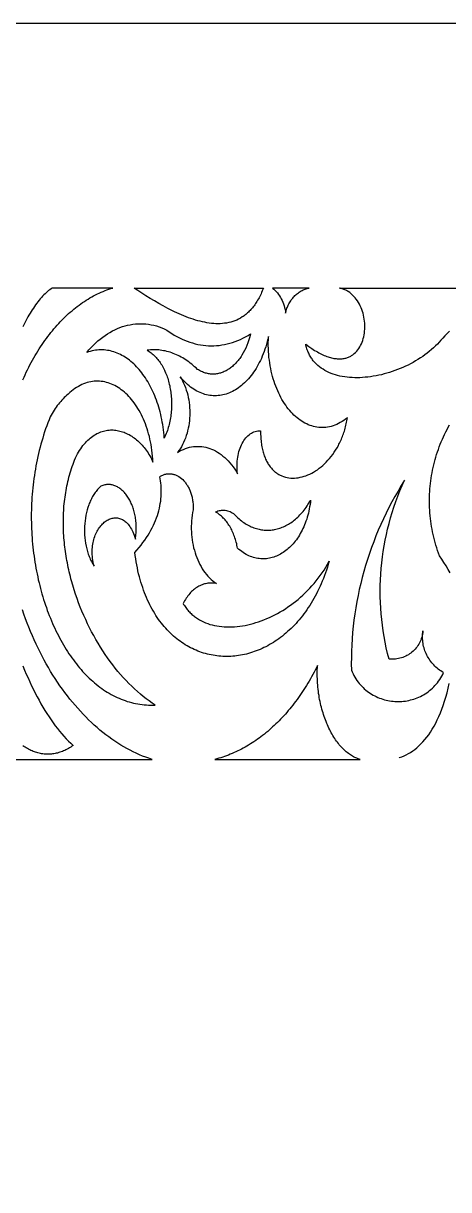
# Model space of a CAD drawing. Extents: x -1145 to -490, y -328 to 327.
# Drawn here: x -688.8 to -616.4, y 128.4 to 326.9 of the extents above; entities that cross this region are included whole.
import ezdxf

# ---------------------------------------------------------------- set-up
doc = ezdxf.new("R2010")
doc.units = 0
doc.layers.add('LAYER_1', color=18, linetype='CONTINUOUS')

msp = doc.modelspace()

# ---------------------------------------------------------------- linework, layer by layer
at = {"layer": 'LAYER_1'}
for points in [[(-1145.26, -328.06), (-490.26, -328.06), (-490.26, 326.94), (-1145.26, 326.94)], [(-647.91, 281.9), (-648.01, 281.64), (-648.11, 281.4), (-648.22, 281.15), (-648.32, 280.92), (-648.43, 280.69), (-648.54, 280.46), (-648.65, 280.24), (-648.77, 280.03), (-648.89, 279.83), (-649.01, 279.63), (-649.13, 279.43), (-649.25, 279.24), (-649.38, 279.06), (-649.51, 278.88), (-649.64, 278.71), (-649.77, 278.55), (-649.9, 278.39), (-650.04, 278.23), (-650.18, 278.08), (-650.32, 277.94), (-650.46, 277.8), (-650.6, 277.66), (-650.75, 277.54), (-650.9, 277.41), (-651.05, 277.29), (-651.2, 277.18), (-651.35, 277.07), (-651.5, 276.97), (-651.82, 276.78), (-652.14, 276.61), (-652.46, 276.45), (-652.8, 276.31), (-653.13, 276.2), (-653.48, 276.09), (-653.82, 276.01), (-654.17, 275.94), (-654.53, 275.89), (-654.89, 275.85), (-655.26, 275.83), (-655.63, 275.82), (-656, 275.83), (-656.37, 275.85), (-656.75, 275.88), (-657.13, 275.93), (-657.52, 275.99), (-657.9, 276.06), (-658.29, 276.14), (-658.68, 276.23), (-659.07, 276.33), (-659.46, 276.45), (-659.86, 276.57), (-660.25, 276.7), (-660.65, 276.84), (-661.04, 276.99), (-661.43, 277.15), (-661.83, 277.31), (-662.22, 277.48), (-662.62, 277.66), (-663.01, 277.85), (-663.4, 278.04), (-664.18, 278.43), (-664.94, 278.84), (-665.7, 279.27), (-666.45, 279.7), (-667.18, 280.14), (-667.9, 280.59), (-668.59, 281.03), (-669.27, 281.47), (-669.92, 281.9)], [(-640.1, 281.9), (-646.37, 281.9), (-646.15, 281.71), (-645.93, 281.5), (-645.73, 281.28), (-645.53, 281.05), (-645.35, 280.81), (-645.18, 280.56), (-645.02, 280.3), (-644.87, 280.03), (-644.73, 279.76), (-644.6, 279.47), (-644.49, 279.18), (-644.39, 278.88), (-644.31, 278.57), (-644.23, 278.26), (-644.18, 277.95), (-644.13, 277.63), (-644.08, 277.83), (-644.03, 278.04), (-643.97, 278.24), (-643.9, 278.44), (-643.83, 278.63), (-643.75, 278.82), (-643.67, 279), (-643.58, 279.18), (-643.48, 279.36), (-643.38, 279.53), (-643.27, 279.7), (-643.16, 279.86), (-643.05, 280.02), (-642.93, 280.17), (-642.8, 280.32), (-642.67, 280.46), (-642.54, 280.6), (-642.4, 280.73), (-642.26, 280.86), (-642.11, 280.98), (-641.96, 281.09), (-641.81, 281.2), (-641.65, 281.3), (-641.49, 281.39), (-641.32, 281.48), (-641.16, 281.56), (-640.99, 281.64), (-640.81, 281.7), (-640.64, 281.76), (-640.46, 281.82), (-640.28, 281.86)], [(-677.95, 270.94), (-677.59, 271.37), (-677.22, 271.78), (-676.84, 272.17), (-676.45, 272.54), (-676.06, 272.89), (-675.66, 273.22), (-675.26, 273.53), (-674.85, 273.83), (-674.44, 274.1), (-674.02, 274.35), (-673.6, 274.59), (-673.18, 274.8), (-672.75, 274.99), (-672.32, 275.17), (-671.89, 275.32), (-671.45, 275.45), (-671.01, 275.56), (-670.57, 275.66), (-670.13, 275.73), (-669.68, 275.78), (-669.24, 275.81), (-668.79, 275.82), (-668.34, 275.81), (-667.9, 275.78), (-667.45, 275.72), (-667, 275.65), (-666.56, 275.55), (-666.11, 275.44), (-665.67, 275.3), (-665.22, 275.14), (-664.78, 274.96), (-664.35, 274.75), (-663.92, 274.45), (-663.5, 274.17), (-663.07, 273.9), (-662.63, 273.65), (-662.2, 273.42), (-661.76, 273.21), (-661.32, 273.01), (-660.87, 272.84), (-660.43, 272.68), (-659.98, 272.54), (-659.53, 272.42), (-659.08, 272.31), (-658.62, 272.23), (-658.17, 272.16), (-657.71, 272.11), (-657.26, 272.08), (-656.8, 272.07), (-656.35, 272.08), (-655.89, 272.1), (-655.44, 272.14), (-654.98, 272.21), (-654.53, 272.28), (-654.07, 272.38), (-653.62, 272.5), (-653.17, 272.63), (-652.72, 272.79), (-652.28, 272.96), (-651.83, 273.15), (-651.39, 273.36), (-650.95, 273.58), (-650.52, 273.83), (-650.08, 274.09), (-650.22, 273.57), (-650.38, 273.07), (-650.54, 272.59), (-650.73, 272.13), (-650.92, 271.68), (-651.13, 271.25), (-651.35, 270.84), (-651.58, 270.46), (-651.7, 270.27), (-651.83, 270.09), (-651.95, 269.91), (-652.08, 269.74), (-652.21, 269.57), (-652.35, 269.41), (-652.48, 269.26), (-652.62, 269.11), (-652.76, 268.96), (-652.9, 268.82), (-653.04, 268.69), (-653.19, 268.56), (-653.34, 268.44), (-653.49, 268.32), (-653.64, 268.21), (-653.79, 268.11), (-653.95, 268.01), (-654.1, 267.91), (-654.26, 267.82), (-654.42, 267.74), (-654.58, 267.67), (-654.74, 267.6), (-654.9, 267.53), (-655.07, 267.47), (-655.23, 267.42), (-655.4, 267.38), (-655.56, 267.34), (-655.73, 267.3), (-655.9, 267.28), (-656.07, 267.26), (-656.24, 267.24), (-656.4, 267.24), (-656.57, 267.24), (-656.75, 267.24), (-656.92, 267.26), (-657.09, 267.28), (-657.26, 267.3), (-657.43, 267.34), (-657.6, 267.38), (-657.77, 267.42), (-657.94, 267.48), (-658.11, 267.54), (-658.28, 267.61), (-658.45, 267.68), (-658.62, 267.76), (-658.79, 267.85), (-658.96, 267.95), (-659.12, 268.05), (-659.37, 268.29), (-659.61, 268.51), (-659.85, 268.72), (-660.1, 268.93), (-660.35, 269.13), (-660.61, 269.32), (-660.86, 269.5), (-661.12, 269.68), (-661.38, 269.84), (-661.64, 270), (-661.9, 270.15), (-662.17, 270.29), (-662.43, 270.42), (-662.7, 270.55), (-662.97, 270.66), (-663.24, 270.77), (-663.51, 270.87), (-663.79, 270.96), (-664.06, 271.04), (-664.34, 271.11), (-664.62, 271.18), (-664.89, 271.23), (-665.17, 271.28), (-665.45, 271.32), (-665.73, 271.35), (-666.01, 271.37), (-666.29, 271.38), (-666.57, 271.38), (-666.85, 271.38), (-667.14, 271.36), (-667.42, 271.34), (-667.7, 271.3), (-667.52, 271.2), (-667.34, 271.09), (-667.16, 270.97), (-666.99, 270.84), (-666.82, 270.7), (-666.65, 270.56), (-666.49, 270.41), (-666.33, 270.26), (-666.18, 270.1), (-666.03, 269.93), (-665.89, 269.76), (-665.75, 269.58), (-665.61, 269.39), (-665.47, 269.2), (-665.34, 269), (-665.22, 268.8), (-665.1, 268.59), (-664.98, 268.38), (-664.87, 268.16), (-664.76, 267.94), (-664.66, 267.72), (-664.56, 267.49), (-664.46, 267.25), (-664.37, 267.01), (-664.29, 266.77), (-664.2, 266.53), (-664.13, 266.28), (-664.05, 266.03), (-663.99, 265.77), (-663.92, 265.52), (-663.86, 265.26), (-663.81, 264.99), (-663.76, 264.73), (-663.72, 264.46), (-663.68, 264.19), (-663.64, 263.92), (-663.61, 263.65), (-663.59, 263.38), (-663.57, 263.1), (-663.55, 262.83), (-663.54, 262.55), (-663.54, 262.27), (-663.54, 262), (-663.54, 261.72), (-663.55, 261.44), (-663.57, 261.16), (-663.59, 260.89), (-663.61, 260.61), (-663.64, 260.33), (-663.68, 260.05), (-663.72, 259.78), (-663.77, 259.5), (-663.82, 259.23), (-663.88, 258.96), (-663.94, 258.69), (-664.01, 258.42), (-664.09, 258.16), (-664.17, 257.89), (-664.25, 257.63), (-664.35, 257.37), (-664.44, 257.11), (-664.55, 256.86), (-664.66, 256.61), (-664.77, 256.36), (-664.81, 256.83), (-664.85, 257.29), (-664.91, 257.75), (-664.97, 258.2), (-665.04, 258.65), (-665.11, 259.09), (-665.2, 259.53), (-665.29, 259.96), (-665.39, 260.39), (-665.49, 260.81), (-665.6, 261.22), (-665.72, 261.63), (-665.84, 262.03), (-665.97, 262.42), (-666.11, 262.81), (-666.25, 263.19), (-666.4, 263.56), (-666.56, 263.93), (-666.72, 264.29), (-666.88, 264.64), (-667.05, 264.99), (-667.23, 265.33), (-667.41, 265.66), (-667.6, 265.98), (-667.79, 266.29), (-667.99, 266.6), (-668.19, 266.9), (-668.4, 267.19), (-668.61, 267.47), (-668.83, 267.74), (-669.05, 268.01), (-669.27, 268.26), (-669.5, 268.51), (-669.74, 268.74), (-669.97, 268.97), (-670.21, 269.19), (-670.46, 269.4), (-670.7, 269.6), (-670.95, 269.79), (-671.21, 269.97), (-671.46, 270.13), (-671.72, 270.29), (-671.99, 270.44), (-672.25, 270.58), (-672.52, 270.71), (-672.79, 270.82), (-673.06, 270.93), (-673.34, 271.03), (-673.62, 271.11), (-673.9, 271.18), (-674.18, 271.24), (-674.46, 271.29), (-674.75, 271.33), (-675.03, 271.36), (-675.32, 271.37), (-675.61, 271.37), (-675.9, 271.36), (-676.19, 271.34), (-676.48, 271.3), (-676.78, 271.26), (-677.07, 271.2), (-677.36, 271.12), (-677.66, 271.04)], [(-633.62, 259.83), (-633.92, 259.59), (-634.22, 259.37), (-634.52, 259.17), (-634.83, 258.99), (-635.14, 258.83), (-635.44, 258.68), (-635.75, 258.55), (-636.06, 258.44), (-636.36, 258.35), (-636.67, 258.27), (-636.98, 258.21), (-637.28, 258.17), (-637.59, 258.15), (-637.89, 258.14), (-638.2, 258.15), (-638.5, 258.17), (-638.8, 258.21), (-639.1, 258.26), (-639.39, 258.33), (-639.69, 258.42), (-639.98, 258.52), (-640.27, 258.63), (-640.55, 258.76), (-640.84, 258.9), (-641.12, 259.06), (-641.39, 259.23), (-641.66, 259.42), (-641.93, 259.61), (-642.19, 259.82), (-642.45, 260.05), (-642.71, 260.28), (-642.96, 260.53), (-643.2, 260.79), (-643.44, 261.06), (-643.67, 261.35), (-643.9, 261.64), (-644.12, 261.95), (-644.34, 262.27), (-644.54, 262.59), (-644.75, 262.93), (-644.94, 263.28), (-645.13, 263.64), (-645.31, 264.01), (-645.48, 264.39), (-645.65, 264.78), (-645.81, 265.18), (-645.96, 265.58), (-646.1, 266), (-646.23, 266.42), (-646.36, 266.86), (-646.47, 267.3), (-646.58, 267.75), (-646.67, 268.2), (-646.76, 268.67), (-646.84, 269.14), (-646.9, 269.62), (-646.96, 270.1), (-647, 270.59), (-647.04, 271.09), (-647.06, 271.6), (-647.08, 272.11), (-647.08, 272.62), (-647.07, 273.14), (-647.04, 273.67), (-647.15, 273.22), (-647.26, 272.77), (-647.38, 272.34), (-647.51, 271.91), (-647.65, 271.5), (-647.79, 271.09), (-647.94, 270.69), (-648.1, 270.31), (-648.26, 269.93), (-648.43, 269.56), (-648.61, 269.21), (-648.79, 268.86), (-648.98, 268.52), (-649.17, 268.2), (-649.37, 267.88), (-649.58, 267.58), (-649.79, 267.28), (-650, 267), (-650.22, 266.72), (-650.45, 266.46), (-650.68, 266.21), (-650.91, 265.97), (-651.15, 265.74), (-651.39, 265.52), (-651.63, 265.31), (-651.88, 265.11), (-652.13, 264.93), (-652.38, 264.75), (-652.64, 264.59), (-652.9, 264.44), (-653.16, 264.3), (-653.43, 264.17), (-653.7, 264.06), (-653.97, 263.95), (-654.24, 263.86), (-654.51, 263.78), (-654.79, 263.72), (-655.06, 263.66), (-655.34, 263.62), (-655.62, 263.59), (-655.89, 263.57), (-656.17, 263.56), (-656.45, 263.57), (-656.73, 263.59), (-657.01, 263.62), (-657.29, 263.67), (-657.57, 263.73), (-657.85, 263.8), (-658.13, 263.89), (-658.4, 263.98), (-658.68, 264.1), (-658.95, 264.22), (-659.23, 264.36), (-659.5, 264.51), (-659.77, 264.68), (-660.04, 264.86), (-660.3, 265.05), (-660.56, 265.26), (-660.82, 265.48), (-661.08, 265.72), (-661.34, 265.97), (-661.59, 266.23), (-661.84, 266.51), (-662.08, 266.8), (-661.87, 266.45), (-661.67, 266.09), (-661.49, 265.72), (-661.32, 265.34), (-661.16, 264.94), (-661.03, 264.54), (-660.9, 264.13), (-660.79, 263.71), (-660.7, 263.28), (-660.62, 262.85), (-660.55, 262.41), (-660.5, 261.97), (-660.47, 261.53), (-660.45, 261.09), (-660.44, 260.64), (-660.45, 260.2), (-660.47, 259.76), (-660.51, 259.32), (-660.56, 258.88), (-660.62, 258.44), (-660.7, 258.02), (-660.8, 257.59), (-660.91, 257.18), (-661.03, 256.77), (-661.17, 256.37), (-661.32, 255.98), (-661.48, 255.6), (-661.66, 255.24), (-661.86, 254.88), (-662.07, 254.54), (-662.18, 254.38), (-662.29, 254.22), (-662.4, 254.06), (-662.52, 253.91), (-662.19, 254.11), (-661.85, 254.28), (-661.51, 254.44), (-661.17, 254.58), (-660.83, 254.69), (-660.48, 254.79), (-660.14, 254.86), (-659.79, 254.91), (-659.45, 254.94), (-659.1, 254.95), (-658.75, 254.95), (-658.41, 254.92), (-658.07, 254.87), (-657.73, 254.8), (-657.39, 254.71), (-657.05, 254.6), (-656.72, 254.47), (-656.39, 254.33), (-656.06, 254.16), (-655.74, 253.97), (-655.42, 253.77), (-655.11, 253.54), (-654.8, 253.3), (-654.49, 253.04), (-654.19, 252.76), (-653.9, 252.46), (-653.62, 252.15), (-653.34, 251.81), (-653.07, 251.46), (-652.8, 251.09), (-652.55, 250.7), (-652.3, 250.3), (-652.35, 250.66), (-652.38, 251.02), (-652.4, 251.37), (-652.4, 251.73), (-652.39, 252.07), (-652.37, 252.42), (-652.34, 252.76), (-652.29, 253.09), (-652.23, 253.42), (-652.16, 253.74), (-652.08, 254.05), (-651.99, 254.35), (-651.88, 254.64), (-651.77, 254.93), (-651.65, 255.2), (-651.51, 255.46), (-651.37, 255.71), (-651.22, 255.95), (-651.06, 256.17), (-650.89, 256.38), (-650.72, 256.57), (-650.54, 256.75), (-650.35, 256.92), (-650.15, 257.07), (-649.95, 257.2), (-649.74, 257.31), (-649.53, 257.4), (-649.31, 257.48), (-649.09, 257.53), (-648.86, 257.57), (-648.75, 257.57), (-648.63, 257.58), (-648.51, 257.58), (-648.4, 257.57), (-648.39, 257.27), (-648.39, 256.99), (-648.37, 256.7), (-648.36, 256.43), (-648.34, 256.16), (-648.31, 255.89), (-648.28, 255.63), (-648.25, 255.38), (-648.21, 255.13), (-648.17, 254.89), (-648.12, 254.65), (-648.07, 254.42), (-648.02, 254.2), (-647.96, 253.98), (-647.9, 253.77), (-647.83, 253.56), (-647.76, 253.36), (-647.69, 253.16), (-647.61, 252.97), (-647.53, 252.78), (-647.45, 252.6), (-647.36, 252.43), (-647.27, 252.26), (-647.18, 252.09), (-647.08, 251.93), (-646.98, 251.78), (-646.88, 251.63), (-646.78, 251.49), (-646.67, 251.35), (-646.56, 251.22), (-646.44, 251.09), (-646.33, 250.97), (-646.21, 250.86), (-646.09, 250.74), (-645.96, 250.64), (-645.84, 250.54), (-645.71, 250.44), (-645.58, 250.35), (-645.45, 250.26), (-645.31, 250.18), (-645.18, 250.11), (-645.04, 250.03), (-644.9, 249.97), (-644.76, 249.91), (-644.47, 249.8), (-644.17, 249.71), (-643.87, 249.64), (-643.56, 249.59), (-643.25, 249.56), (-642.94, 249.55), (-642.62, 249.55), (-642.3, 249.58), (-641.97, 249.62), (-641.65, 249.68), (-641.32, 249.75), (-641, 249.85), (-640.67, 249.96), (-640.34, 250.09), (-640.01, 250.23), (-639.69, 250.4), (-639.37, 250.58), (-639.05, 250.77), (-638.73, 250.98), (-638.42, 251.21), (-638.11, 251.45), (-637.8, 251.71), (-637.51, 251.98), (-637.21, 252.27), (-636.93, 252.58), (-636.65, 252.89), (-636.38, 253.23), (-636.12, 253.57), (-635.86, 253.94), (-635.62, 254.31), (-635.38, 254.7), (-635.16, 255.1), (-635.05, 255.31), (-634.95, 255.52), (-634.84, 255.73), (-634.74, 255.95), (-634.65, 256.17), (-634.55, 256.39), (-634.46, 256.62), (-634.38, 256.84), (-634.29, 257.08), (-634.21, 257.31), (-634.14, 257.55), (-634.07, 257.79), (-634, 258.04), (-633.93, 258.28), (-633.87, 258.53), (-633.81, 258.79), (-633.76, 259.05), (-633.71, 259.3), (-633.66, 259.57)], [(-666.7, 252.27), (-666.73, 252.79), (-666.77, 253.3), (-666.82, 253.79), (-666.88, 254.29), (-666.95, 254.77), (-667.03, 255.25), (-667.12, 255.72), (-667.22, 256.18), (-667.32, 256.63), (-667.44, 257.08), (-667.57, 257.51), (-667.7, 257.94), (-667.84, 258.36), (-667.99, 258.77), (-668.15, 259.17), (-668.31, 259.56), (-668.49, 259.94), (-668.67, 260.31), (-668.85, 260.67), (-669.05, 261.03), (-669.25, 261.37), (-669.45, 261.7), (-669.67, 262.02), (-669.88, 262.33), (-670.11, 262.62), (-670.34, 262.91), (-670.58, 263.19), (-670.82, 263.45), (-671.06, 263.7), (-671.31, 263.94), (-671.57, 264.17), (-671.83, 264.39), (-672.09, 264.59), (-672.36, 264.78), (-672.63, 264.96), (-672.9, 265.13), (-673.18, 265.28), (-673.46, 265.42), (-673.74, 265.55), (-674.03, 265.66), (-674.32, 265.76), (-674.61, 265.84), (-674.9, 265.91), (-675.2, 265.97), (-675.49, 266.01), (-675.79, 266.04), (-676.09, 266.05), (-676.39, 266.05), (-676.69, 266.03), (-676.99, 266), (-677.29, 265.95), (-677.59, 265.88), (-677.89, 265.8), (-678.19, 265.71), (-678.5, 265.59), (-678.8, 265.47), (-679.09, 265.32), (-679.39, 265.16), (-679.69, 264.98), (-679.98, 264.78), (-680.28, 264.57), (-680.57, 264.34), (-680.86, 264.09), (-681.14, 263.82), (-681.36, 263.64), (-681.58, 263.45), (-681.79, 263.25), (-682, 263.05), (-682.2, 262.83), (-682.4, 262.61), (-682.6, 262.38), (-682.8, 262.14), (-682.98, 261.89), (-683.17, 261.64), (-683.35, 261.38), (-683.53, 261.11), (-683.7, 260.83), (-683.87, 260.55), (-684.03, 260.26), (-684.19, 259.96), (-684.39, 259.46), (-684.59, 258.94), (-684.78, 258.43), (-684.96, 257.92), (-685.13, 257.4), (-685.3, 256.88), (-685.46, 256.36), (-685.61, 255.84), (-685.76, 255.31), (-685.9, 254.79), (-686.04, 254.26), (-686.17, 253.73), (-686.29, 253.21), (-686.4, 252.67), (-686.51, 252.14), (-686.61, 251.61), (-686.71, 251.08), (-686.8, 250.55), (-686.88, 250.01), (-686.96, 249.48), (-687.03, 248.94), (-687.09, 248.41), (-687.15, 247.87), (-687.2, 247.34), (-687.25, 246.8), (-687.29, 246.27), (-687.32, 245.73), (-687.35, 245.2), (-687.37, 244.66), (-687.39, 244.13), (-687.4, 243.6), (-687.4, 243.06), (-687.4, 242.53), (-687.39, 242), (-687.38, 241.47), (-687.36, 240.94), (-687.33, 240.42), (-687.3, 239.89), (-687.27, 239.37), (-687.23, 238.85), (-687.18, 238.33), (-687.13, 237.81), (-687.07, 237.29), (-687.01, 236.77), (-686.94, 236.26), (-686.87, 235.75), (-686.79, 235.24), (-686.71, 234.74), (-686.62, 234.23), (-686.52, 233.73), (-686.42, 233.23), (-686.32, 232.74), (-686.21, 232.24), (-686.09, 231.75), (-685.97, 231.27), (-685.85, 230.78), (-685.72, 230.3), (-685.59, 229.83), (-685.45, 229.35), (-685.3, 228.88), (-685.15, 228.42), (-685, 227.95), (-684.84, 227.5), (-684.68, 227.04), (-684.51, 226.59), (-684.34, 226.15), (-684.16, 225.7), (-683.98, 225.27), (-683.8, 224.83), (-683.61, 224.41), (-683.41, 223.98), (-683.21, 223.56), (-683.01, 223.15), (-682.8, 222.74), (-682.59, 222.34), (-682.38, 221.94), (-682.16, 221.55), (-681.93, 221.16), (-681.71, 220.78), (-681.47, 220.4), (-681.24, 220.03), (-681, 219.66), (-680.75, 219.3), (-680.51, 218.95), (-680.25, 218.6), (-680, 218.26), (-679.74, 217.93), (-679.48, 217.6), (-679.21, 217.28), (-678.94, 216.97), (-678.67, 216.66), (-678.39, 216.36), (-678.11, 216.06), (-677.82, 215.78), (-677.53, 215.5), (-677.24, 215.22), (-676.95, 214.96), (-676.65, 214.7), (-676.35, 214.45), (-676.04, 214.21), (-675.73, 213.97), (-675.42, 213.74), (-675.11, 213.53), (-674.79, 213.31), (-674.47, 213.11), (-674.14, 212.92), (-673.81, 212.73), (-673.48, 212.55), (-673.15, 212.38), (-672.81, 212.22), (-672.47, 212.07), (-672.13, 211.93), (-671.79, 211.79), (-671.44, 211.67), (-671.09, 211.55), (-670.74, 211.45), (-670.38, 211.35), (-670.02, 211.26), (-669.66, 211.18), (-669.3, 211.12), (-668.93, 211.06), (-668.56, 211.01), (-668.19, 210.97), (-667.82, 210.94), (-667.44, 210.92), (-667.06, 210.92), (-666.68, 210.92), (-666.3, 210.93), (-666.82, 211.26), (-667.33, 211.62), (-667.84, 211.99), (-668.35, 212.38), (-668.85, 212.79), (-669.35, 213.21), (-669.84, 213.66), (-670.32, 214.12), (-670.8, 214.59), (-671.28, 215.08), (-671.75, 215.59), (-672.21, 216.11), (-672.67, 216.65), (-673.11, 217.2), (-673.55, 217.77), (-673.99, 218.35), (-674.41, 218.94), (-674.83, 219.54), (-675.24, 220.16), (-675.64, 220.79), (-676.03, 221.43), (-676.41, 222.08), (-676.78, 222.74), (-677.14, 223.4), (-677.49, 224.08), (-677.83, 224.77), (-678.15, 225.47), (-678.47, 226.17), (-678.78, 226.89), (-679.07, 227.61), (-679.35, 228.33), (-679.62, 229.07), (-679.87, 229.81), (-680.11, 230.55), (-680.34, 231.3), (-680.56, 232.05), (-680.66, 232.43), (-680.76, 232.81), (-680.85, 233.19), (-680.94, 233.58), (-681.03, 233.96), (-681.12, 234.34), (-681.2, 234.73), (-681.27, 235.11), (-681.34, 235.5), (-681.41, 235.88), (-681.48, 236.27), (-681.54, 236.66), (-681.6, 237.04), (-681.65, 237.43), (-681.7, 237.82), (-681.74, 238.21), (-681.78, 238.6), (-681.82, 238.98), (-681.85, 239.37), (-681.88, 239.76), (-681.9, 240.15), (-681.92, 240.54), (-681.94, 240.93), (-681.95, 241.32), (-681.95, 241.7), (-681.95, 242.09), (-681.95, 242.48), (-681.94, 242.87), (-681.93, 243.25), (-681.91, 243.64), (-681.89, 244.02), (-681.87, 244.41), (-681.84, 244.79), (-681.8, 245.18), (-681.76, 245.56), (-681.72, 245.94), (-681.66, 246.32), (-681.61, 246.7), (-681.55, 247.08), (-681.48, 247.46), (-681.41, 247.84), (-681.34, 248.21), (-681.26, 248.59), (-681.17, 248.96), (-681.08, 249.33), (-680.99, 249.7), (-680.89, 250.07), (-680.78, 250.44), (-680.67, 250.81), (-680.55, 251.17), (-680.43, 251.53), (-680.3, 251.9), (-680.17, 252.26), (-680.03, 252.61), (-679.88, 252.97), (-679.73, 253.32), (-679.56, 253.65), (-679.37, 253.96), (-679.19, 254.26), (-679, 254.55), (-678.8, 254.82), (-678.61, 255.08), (-678.41, 255.33), (-678.2, 255.56), (-678, 255.78), (-677.79, 255.99), (-677.57, 256.19), (-677.36, 256.37), (-677.14, 256.54), (-676.92, 256.7), (-676.7, 256.85), (-676.48, 256.99), (-676.25, 257.11), (-676.03, 257.22), (-675.8, 257.32), (-675.57, 257.41), (-675.34, 257.49), (-675.11, 257.56), (-674.87, 257.62), (-674.64, 257.66), (-674.41, 257.7), (-674.17, 257.72), (-673.94, 257.74), (-673.71, 257.74), (-673.47, 257.74), (-673.24, 257.72), (-673.01, 257.7), (-672.78, 257.66), (-672.55, 257.62), (-672.32, 257.56), (-672.09, 257.5), (-671.86, 257.43), (-671.63, 257.35), (-671.41, 257.26), (-671.19, 257.16), (-670.97, 257.05), (-670.75, 256.94), (-670.53, 256.81), (-670.32, 256.68), (-670.11, 256.54), (-669.9, 256.4), (-669.7, 256.24), (-669.49, 256.08), (-669.3, 255.91), (-669.1, 255.73), (-668.91, 255.54), (-668.72, 255.35), (-668.54, 255.15), (-668.36, 254.95), (-668.18, 254.73), (-668.01, 254.52), (-667.85, 254.29), (-667.69, 254.06), (-667.53, 253.82), (-667.38, 253.58), (-667.23, 253.33), (-667.09, 253.07), (-666.96, 252.81), (-666.83, 252.55)], [(-665.56, 249.78), (-665.43, 249.86), (-665.3, 249.93), (-665.18, 249.99), (-665.05, 250.05), (-664.92, 250.11), (-664.79, 250.15), (-664.66, 250.19), (-664.53, 250.22), (-664.4, 250.25), (-664.27, 250.27), (-664.15, 250.28), (-664.02, 250.29), (-663.89, 250.29), (-663.76, 250.29), (-663.63, 250.28), (-663.51, 250.26), (-663.38, 250.24), (-663.26, 250.21), (-663.13, 250.18), (-663.01, 250.14), (-662.89, 250.1), (-662.77, 250.05), (-662.65, 250), (-662.53, 249.94), (-662.3, 249.8), (-662.07, 249.65), (-661.85, 249.48), (-661.64, 249.29), (-661.43, 249.08), (-661.34, 248.96), (-661.24, 248.85), (-661.15, 248.73), (-661.06, 248.6), (-660.97, 248.48), (-660.88, 248.34), (-660.8, 248.21), (-660.72, 248.07), (-660.64, 247.92), (-660.57, 247.78), (-660.5, 247.63), (-660.43, 247.47), (-660.37, 247.31), (-660.31, 247.15), (-660.25, 246.99), (-660.2, 246.82), (-660.15, 246.65), (-660.1, 246.47), (-660.06, 246.3), (-660.02, 246.12), (-659.99, 245.93), (-659.96, 245.75), (-659.93, 245.56), (-659.91, 245.37), (-659.89, 245.17), (-659.88, 244.98), (-659.87, 244.78), (-659.87, 244.58), (-659.87, 244.37), (-659.87, 244.17), (-659.97, 243.7), (-660.04, 243.22), (-660.1, 242.75), (-660.14, 242.28), (-660.17, 241.81), (-660.18, 241.34), (-660.18, 240.87), (-660.17, 240.4), (-660.14, 239.94), (-660.09, 239.48), (-660.03, 239.02), (-659.96, 238.57), (-659.87, 238.13), (-659.78, 237.69), (-659.66, 237.26), (-659.54, 236.83), (-659.4, 236.42), (-659.25, 236.01), (-659.08, 235.61), (-658.91, 235.23), (-658.72, 234.85), (-658.52, 234.48), (-658.31, 234.13), (-658.09, 233.79), (-657.85, 233.46), (-657.61, 233.15), (-657.35, 232.85), (-657.09, 232.57), (-656.81, 232.3), (-656.52, 232.05), (-656.23, 231.82), (-655.92, 231.61), (-656.12, 231.64), (-656.33, 231.67), (-656.53, 231.69), (-656.74, 231.69), (-656.94, 231.69), (-657.14, 231.68), (-657.34, 231.65), (-657.54, 231.62), (-657.74, 231.58), (-657.94, 231.53), (-658.13, 231.47), (-658.32, 231.4), (-658.52, 231.32), (-658.71, 231.23), (-658.89, 231.14), (-659.08, 231.03), (-659.26, 230.92), (-659.44, 230.79), (-659.62, 230.66), (-659.79, 230.52), (-659.96, 230.37), (-660.13, 230.22), (-660.29, 230.05), (-660.45, 229.88), (-660.61, 229.7), (-660.76, 229.51), (-660.91, 229.31), (-661.05, 229.11), (-661.19, 228.9), (-661.33, 228.68), (-661.46, 228.45), (-661.58, 228.22), (-661.48, 228.04), (-661.36, 227.87), (-661.25, 227.7), (-661.13, 227.53), (-661.01, 227.37), (-660.89, 227.21), (-660.76, 227.06), (-660.63, 226.91), (-660.49, 226.77), (-660.35, 226.63), (-660.21, 226.49), (-660.07, 226.36), (-659.92, 226.23), (-659.77, 226.1), (-659.62, 225.98), (-659.46, 225.87), (-659.14, 225.65), (-658.81, 225.44), (-658.47, 225.26), (-658.12, 225.08), (-657.76, 224.93), (-657.39, 224.79), (-657.01, 224.66), (-656.62, 224.55), (-656.23, 224.46), (-655.82, 224.38), (-655.42, 224.32), (-655, 224.27), (-654.58, 224.23), (-654.15, 224.21), (-653.72, 224.21), (-653.28, 224.22), (-652.84, 224.24), (-652.39, 224.28), (-651.94, 224.34), (-651.49, 224.4), (-651.04, 224.48), (-650.58, 224.58), (-650.12, 224.69), (-649.66, 224.81), (-649.2, 224.95), (-648.74, 225.1), (-648.27, 225.26), (-647.81, 225.44), (-647.35, 225.63), (-646.89, 225.83), (-646.43, 226.05), (-645.97, 226.28), (-645.52, 226.52), (-645.07, 226.78), (-644.62, 227.04), (-644.18, 227.32), (-643.74, 227.62), (-643.3, 227.92), (-642.87, 228.24), (-642.44, 228.57), (-642.02, 228.91), (-641.61, 229.26), (-641.2, 229.63), (-640.8, 230), (-640.41, 230.39), (-640.03, 230.79), (-639.65, 231.2), (-639.29, 231.62), (-638.93, 232.06), (-638.58, 232.5), (-638.24, 232.96), (-637.92, 233.42), (-637.6, 233.9), (-637.3, 234.39), (-637, 234.89), (-636.72, 235.39), (-636.87, 234.89), (-637.02, 234.39), (-637.18, 233.9), (-637.35, 233.42), (-637.52, 232.95), (-637.7, 232.48), (-637.89, 232.02), (-638.08, 231.57), (-638.27, 231.13), (-638.47, 230.7), (-638.68, 230.27), (-638.89, 229.85), (-639.11, 229.44), (-639.33, 229.04), (-639.56, 228.64), (-639.79, 228.26), (-640.03, 227.88), (-640.27, 227.51), (-640.52, 227.14), (-640.77, 226.79), (-641.03, 226.44), (-641.28, 226.1), (-641.55, 225.77), (-641.81, 225.45), (-642.09, 225.14), (-642.36, 224.83), (-642.64, 224.53), (-642.92, 224.24), (-643.21, 223.96), (-643.5, 223.68), (-643.79, 223.42), (-644.08, 223.16), (-644.38, 222.91), (-644.68, 222.67), (-644.98, 222.43), (-645.29, 222.21), (-645.6, 221.99), (-645.91, 221.78), (-646.22, 221.58), (-646.54, 221.38), (-646.86, 221.2), (-647.18, 221.02), (-647.5, 220.85), (-647.82, 220.69), (-648.15, 220.54), (-648.47, 220.39), (-648.8, 220.26), (-649.13, 220.13), (-649.46, 220.01), (-649.79, 219.9), (-650.12, 219.79), (-650.46, 219.7), (-650.79, 219.61), (-651.13, 219.53), (-651.46, 219.46), (-651.8, 219.4), (-652.13, 219.34), (-652.47, 219.3), (-652.8, 219.26), (-653.14, 219.23), (-653.48, 219.21), (-653.81, 219.19), (-654.15, 219.19), (-654.48, 219.19), (-654.82, 219.2), (-655.15, 219.22), (-655.48, 219.25), (-655.81, 219.29), (-656.14, 219.33), (-656.47, 219.39), (-656.8, 219.45), (-657.13, 219.52), (-657.45, 219.59), (-657.78, 219.68), (-658.1, 219.78), (-658.42, 219.88), (-658.74, 219.99), (-659.05, 220.11), (-659.37, 220.24), (-659.68, 220.37), (-659.99, 220.52), (-660.3, 220.67), (-660.6, 220.83), (-660.9, 221), (-661.2, 221.18), (-661.5, 221.37), (-661.79, 221.56), (-662.08, 221.77), (-662.37, 221.98), (-662.65, 222.2), (-662.93, 222.43), (-663.2, 222.67), (-663.48, 222.91), (-663.74, 223.17), (-664.01, 223.43), (-664.27, 223.7), (-664.53, 223.98), (-664.78, 224.27), (-665.03, 224.57), (-665.27, 224.87), (-665.51, 225.18), (-665.74, 225.51), (-665.97, 225.84), (-666.19, 226.18), (-666.41, 226.52), (-666.63, 226.88), (-666.83, 227.25), (-667.04, 227.62), (-667.23, 228), (-667.43, 228.39), (-667.61, 228.79), (-667.79, 229.2), (-667.97, 229.62), (-668.14, 230.04), (-668.3, 230.47), (-668.45, 230.92), (-668.6, 231.37), (-668.75, 231.83), (-668.88, 232.29), (-669.01, 232.77), (-669.14, 233.26), (-669.25, 233.75), (-669.36, 234.25), (-669.46, 234.76), (-669.56, 235.28), (-669.64, 235.81), (-669.72, 236.35), (-669.79, 236.89), (-669.42, 237.31), (-669.06, 237.73), (-668.72, 238.15), (-668.4, 238.57), (-668.09, 238.99), (-667.8, 239.42), (-667.53, 239.84), (-667.28, 240.26), (-667.04, 240.68), (-666.82, 241.1), (-666.61, 241.52), (-666.42, 241.94), (-666.25, 242.35), (-666.09, 242.77), (-665.95, 243.18), (-665.82, 243.59), (-665.71, 244), (-665.61, 244.41), (-665.52, 244.82), (-665.45, 245.22), (-665.39, 245.62), (-665.34, 246.02), (-665.31, 246.41), (-665.29, 246.8), (-665.28, 247.19), (-665.29, 247.57), (-665.3, 247.95), (-665.33, 248.32), (-665.37, 248.69), (-665.42, 249.06), (-665.49, 249.42)], [(-669.69, 239.17), (-669.65, 239.43), (-669.62, 239.69), (-669.59, 239.95), (-669.57, 240.2), (-669.55, 240.46), (-669.54, 240.71), (-669.54, 240.96), (-669.54, 241.21), (-669.54, 241.46), (-669.55, 241.71), (-669.57, 241.95), (-669.59, 242.19), (-669.62, 242.43), (-669.65, 242.67), (-669.69, 242.9), (-669.73, 243.13), (-669.77, 243.36), (-669.83, 243.58), (-669.88, 243.8), (-669.94, 244.02), (-670, 244.24), (-670.07, 244.45), (-670.14, 244.66), (-670.22, 244.86), (-670.3, 245.06), (-670.39, 245.25), (-670.47, 245.44), (-670.57, 245.63), (-670.66, 245.81), (-670.76, 245.99), (-670.86, 246.16), (-670.97, 246.33), (-671.08, 246.49), (-671.19, 246.64), (-671.3, 246.79), (-671.42, 246.94), (-671.54, 247.08), (-671.67, 247.21), (-671.79, 247.34), (-671.92, 247.46), (-672.05, 247.57), (-672.19, 247.68), (-672.32, 247.78), (-672.46, 247.88), (-672.6, 247.97), (-672.75, 248.05), (-672.89, 248.12), (-673.04, 248.19), (-673.19, 248.25), (-673.34, 248.3), (-673.49, 248.35), (-673.64, 248.38), (-673.8, 248.41), (-673.95, 248.43), (-674.11, 248.44), (-674.27, 248.45), (-674.43, 248.44), (-674.59, 248.43), (-674.75, 248.41), (-674.92, 248.38), (-675.08, 248.34), (-675.24, 248.29), (-675.41, 248.23), (-675.57, 248.16), (-675.72, 248.02), (-675.86, 247.88), (-676, 247.74), (-676.14, 247.59), (-676.27, 247.43), (-676.39, 247.27), (-676.52, 247.1), (-676.64, 246.93), (-676.75, 246.75), (-676.86, 246.57), (-676.97, 246.39), (-677.08, 246.2), (-677.18, 246.01), (-677.27, 245.81), (-677.36, 245.61), (-677.45, 245.41), (-677.53, 245.2), (-677.61, 244.99), (-677.76, 244.56), (-677.89, 244.12), (-678.01, 243.67), (-678.11, 243.22), (-678.19, 242.75), (-678.25, 242.28), (-678.3, 241.8), (-678.33, 241.33), (-678.35, 240.84), (-678.35, 240.36), (-678.33, 239.88), (-678.29, 239.4), (-678.24, 238.92), (-678.17, 238.45), (-678.08, 237.98), (-677.97, 237.52), (-677.91, 237.29), (-677.85, 237.06), (-677.78, 236.84), (-677.7, 236.62), (-677.62, 236.4), (-677.54, 236.18), (-677.46, 235.97), (-677.36, 235.76), (-677.27, 235.55), (-677.17, 235.34), (-677.06, 235.14), (-676.95, 234.94), (-676.84, 234.75), (-676.72, 234.56), (-676.8, 234.9), (-676.87, 235.23), (-676.92, 235.56), (-676.97, 235.89), (-677, 236.21), (-677.02, 236.52), (-677.03, 236.83), (-677.03, 237.13), (-677.02, 237.43), (-677, 237.72), (-676.97, 238.01), (-676.93, 238.29), (-676.88, 238.56), (-676.83, 238.83), (-676.76, 239.09), (-676.69, 239.34), (-676.6, 239.59), (-676.52, 239.83), (-676.42, 240.06), (-676.32, 240.28), (-676.21, 240.5), (-676.09, 240.7), (-675.97, 240.9), (-675.84, 241.09), (-675.71, 241.27), (-675.57, 241.44), (-675.43, 241.6), (-675.28, 241.75), (-675.13, 241.9), (-674.98, 242.03), (-674.82, 242.15), (-674.66, 242.26), (-674.49, 242.37), (-674.32, 242.46), (-674.16, 242.54), (-673.99, 242.6), (-673.81, 242.66), (-673.64, 242.71), (-673.46, 242.74), (-673.29, 242.76), (-673.11, 242.77), (-672.94, 242.77), (-672.76, 242.76), (-672.59, 242.73), (-672.41, 242.69), (-672.24, 242.63), (-672.07, 242.57), (-671.9, 242.48), (-671.73, 242.39), (-671.57, 242.28), (-671.41, 242.16), (-671.25, 242.02), (-671.09, 241.87), (-670.94, 241.7), (-670.79, 241.52), (-670.65, 241.32), (-670.51, 241.11), (-670.38, 240.88), (-670.25, 240.64), (-670.12, 240.38), (-670.01, 240.1), (-669.89, 239.81), (-669.79, 239.5)], [(-620.77, 223.53), (-620.79, 223.25), (-620.83, 222.99), (-620.89, 222.73), (-620.96, 222.47), (-621.04, 222.22), (-621.13, 221.97), (-621.23, 221.74), (-621.35, 221.5), (-621.47, 221.28), (-621.61, 221.06), (-621.76, 220.85), (-621.91, 220.65), (-622.08, 220.46), (-622.25, 220.27), (-622.44, 220.1), (-622.63, 219.93), (-622.83, 219.77), (-623.04, 219.62), (-623.25, 219.48), (-623.48, 219.36), (-623.7, 219.24), (-623.94, 219.14), (-624.18, 219.04), (-624.42, 218.96), (-624.68, 218.89), (-624.93, 218.83), (-625.19, 218.78), (-625.45, 218.75), (-625.72, 218.73), (-625.99, 218.73), (-626.26, 218.74), (-626.53, 218.76), (-626.78, 219.71), (-627, 220.66), (-627.2, 221.62), (-627.37, 222.58), (-627.53, 223.55), (-627.67, 224.51), (-627.78, 225.48), (-627.88, 226.45), (-627.95, 227.41), (-628, 228.38), (-628.03, 229.35), (-628.04, 230.32), (-628.03, 231.29), (-628, 232.26), (-627.95, 233.22), (-627.87, 234.19), (-627.78, 235.15), (-627.66, 236.12), (-627.53, 237.07), (-627.37, 238.03), (-627.19, 238.98), (-626.99, 239.93), (-626.78, 240.88), (-626.54, 241.82), (-626.28, 242.76), (-626, 243.69), (-625.7, 244.62), (-625.37, 245.54), (-625.03, 246.46), (-624.67, 247.37), (-624.29, 248.27), (-623.88, 249.17), (-624.45, 248.26), (-625, 247.34), (-625.54, 246.41), (-626.05, 245.48), (-626.55, 244.53), (-627.03, 243.58), (-627.49, 242.62), (-627.93, 241.65), (-628.36, 240.68), (-628.76, 239.7), (-629.15, 238.71), (-629.52, 237.72), (-629.87, 236.71), (-630.21, 235.71), (-630.52, 234.7), (-630.82, 233.68), (-631.09, 232.65), (-631.35, 231.63), (-631.59, 230.59), (-631.81, 229.56), (-632.01, 228.52), (-632.19, 227.47), (-632.35, 226.42), (-632.5, 225.37), (-632.62, 224.32), (-632.73, 223.26), (-632.81, 222.2), (-632.88, 221.13), (-632.92, 220.07), (-632.95, 219), (-632.96, 217.93), (-632.94, 216.86), (-632.81, 216.55), (-632.66, 216.24), (-632.51, 215.94), (-632.34, 215.65), (-632.17, 215.37), (-631.99, 215.1), (-631.8, 214.84), (-631.6, 214.59), (-631.4, 214.35), (-631.18, 214.11), (-630.96, 213.89), (-630.74, 213.68), (-630.5, 213.48), (-630.26, 213.29), (-630.02, 213.11), (-629.76, 212.93), (-629.51, 212.77), (-629.25, 212.62), (-628.98, 212.48), (-628.71, 212.35), (-628.44, 212.22), (-628.16, 212.11), (-627.88, 212.01), (-627.59, 211.91), (-627.3, 211.83), (-627.01, 211.76), (-626.72, 211.7), (-626.43, 211.64), (-626.13, 211.6), (-625.84, 211.57), (-625.54, 211.54), (-625.24, 211.53), (-624.94, 211.53), (-624.64, 211.53), (-624.35, 211.55), (-624.05, 211.58), (-623.75, 211.61), (-623.46, 211.66), (-623.16, 211.72), (-622.87, 211.79), (-622.58, 211.86), (-622.3, 211.95), (-622.01, 212.05), (-621.73, 212.16), (-621.45, 212.27), (-621.18, 212.4), (-620.91, 212.54), (-620.65, 212.69), (-620.39, 212.84), (-620.13, 213.01), (-619.88, 213.19), (-619.64, 213.38), (-619.4, 213.58), (-619.16, 213.79), (-618.94, 214.01), (-618.72, 214.23), (-618.51, 214.47), (-618.3, 214.72), (-618.11, 214.98), (-617.92, 215.25), (-617.74, 215.53), (-617.57, 215.82), (-617.41, 216.12), (-617.25, 216.44), (-617.49, 216.57), (-617.72, 216.72), (-617.94, 216.87), (-618.15, 217.03), (-618.36, 217.2), (-618.55, 217.37), (-618.75, 217.55), (-618.93, 217.74), (-619.11, 217.93), (-619.27, 218.13), (-619.43, 218.34), (-619.59, 218.55), (-619.73, 218.77), (-619.87, 218.99), (-620, 219.21), (-620.12, 219.44), (-620.23, 219.68), (-620.33, 219.91), (-620.42, 220.16), (-620.5, 220.4), (-620.58, 220.65), (-620.65, 220.9), (-620.7, 221.16), (-620.75, 221.41), (-620.79, 221.67), (-620.81, 221.93), (-620.83, 222.2), (-620.84, 222.46), (-620.84, 222.72), (-620.82, 222.99), (-620.8, 223.26)], [(-656.04, 243.78), (-655.84, 243.87), (-655.64, 243.95), (-655.43, 244.01), (-655.23, 244.05), (-655.02, 244.08), (-654.82, 244.1), (-654.61, 244.09), (-654.4, 244.08), (-654.2, 244.04), (-654, 243.99), (-653.79, 243.93), (-653.59, 243.85), (-653.4, 243.75), (-653.2, 243.64), (-653.02, 243.52), (-652.83, 243.37), (-652.64, 243.17), (-652.44, 242.98), (-652.25, 242.79), (-652.05, 242.61), (-651.85, 242.44), (-651.65, 242.28), (-651.44, 242.13), (-651.24, 241.98), (-651.03, 241.84), (-650.82, 241.71), (-650.61, 241.59), (-650.4, 241.47), (-650.18, 241.37), (-649.97, 241.27), (-649.75, 241.17), (-649.53, 241.09), (-649.32, 241.01), (-649.1, 240.95), (-648.88, 240.89), (-648.66, 240.83), (-648.44, 240.79), (-648.21, 240.75), (-647.99, 240.72), (-647.77, 240.7), (-647.55, 240.68), (-647.33, 240.67), (-647.11, 240.67), (-646.88, 240.68), (-646.66, 240.7), (-646.44, 240.72), (-646.22, 240.75), (-646, 240.79), (-645.78, 240.83), (-645.56, 240.89), (-645.35, 240.95), (-645.13, 241.01), (-644.92, 241.09), (-644.7, 241.17), (-644.49, 241.26), (-644.28, 241.36), (-644.07, 241.46), (-643.86, 241.57), (-643.65, 241.69), (-643.45, 241.82), (-643.24, 241.95), (-643.04, 242.09), (-642.84, 242.24), (-642.65, 242.39), (-642.45, 242.55), (-642.26, 242.72), (-642.07, 242.9), (-641.88, 243.08), (-641.7, 243.27), (-641.52, 243.47), (-641.34, 243.67), (-641.16, 243.88), (-640.99, 244.1), (-640.82, 244.33), (-640.66, 244.56), (-640.49, 244.8), (-640.34, 245.04), (-640.18, 245.3), (-640.03, 245.56), (-639.88, 245.82), (-639.92, 245.43), (-639.98, 245.05), (-640.04, 244.67), (-640.1, 244.3), (-640.18, 243.94), (-640.26, 243.58), (-640.35, 243.23), (-640.45, 242.88), (-640.55, 242.55), (-640.67, 242.21), (-640.78, 241.89), (-640.91, 241.57), (-641.04, 241.26), (-641.18, 240.96), (-641.32, 240.67), (-641.47, 240.38), (-641.63, 240.1), (-641.79, 239.83), (-641.95, 239.56), (-642.13, 239.3), (-642.3, 239.06), (-642.48, 238.82), (-642.67, 238.58), (-642.86, 238.36), (-643.06, 238.15), (-643.26, 237.94), (-643.46, 237.74), (-643.67, 237.55), (-643.88, 237.37), (-644.09, 237.2), (-644.31, 237.04), (-644.53, 236.89), (-644.76, 236.75), (-644.98, 236.61), (-645.21, 236.49), (-645.45, 236.38), (-645.68, 236.27), (-645.92, 236.18), (-646.16, 236.1), (-646.4, 236.02), (-646.64, 235.96), (-646.88, 235.91), (-647.13, 235.86), (-647.38, 235.83), (-647.62, 235.81), (-647.87, 235.8), (-648.12, 235.8), (-648.37, 235.81), (-648.62, 235.84), (-648.87, 235.87), (-649.12, 235.92), (-649.37, 235.97), (-649.62, 236.04), (-649.87, 236.13), (-650.12, 236.22), (-650.37, 236.32), (-650.62, 236.44), (-650.86, 236.57), (-651.11, 236.71), (-651.35, 236.86), (-651.59, 237.03), (-651.83, 237.21), (-652.07, 237.4), (-652.31, 237.61), (-652.35, 237.87), (-652.41, 238.12), (-652.46, 238.38), (-652.53, 238.63), (-652.6, 238.88), (-652.67, 239.12), (-652.75, 239.36), (-652.83, 239.6), (-652.92, 239.83), (-653.01, 240.06), (-653.1, 240.28), (-653.21, 240.5), (-653.31, 240.72), (-653.42, 240.93), (-653.53, 241.13), (-653.65, 241.34), (-653.77, 241.53), (-653.9, 241.72), (-654.03, 241.91), (-654.16, 242.09), (-654.3, 242.26), (-654.44, 242.43), (-654.59, 242.6), (-654.74, 242.75), (-654.89, 242.9), (-655.04, 243.05), (-655.2, 243.19), (-655.36, 243.32), (-655.53, 243.45), (-655.69, 243.56), (-655.87, 243.68)], [(-638.71, 217.66), (-638.9, 217.27), (-639.1, 216.88), (-639.3, 216.5), (-639.51, 216.11), (-639.71, 215.74), (-639.92, 215.36), (-640.14, 214.99), (-640.35, 214.63), (-640.57, 214.27), (-640.79, 213.91), (-641.02, 213.56), (-641.25, 213.21), (-641.48, 212.87), (-641.71, 212.53), (-641.95, 212.19), (-642.18, 211.86), (-642.43, 211.54), (-642.67, 211.22), (-642.92, 210.9), (-643.16, 210.59), (-643.42, 210.28), (-643.67, 209.97), (-643.93, 209.67), (-644.18, 209.38), (-644.45, 209.09), (-644.71, 208.8), (-644.98, 208.52), (-645.24, 208.25), (-645.51, 207.98), (-645.79, 207.71), (-646.06, 207.45), (-646.34, 207.19), (-646.62, 206.94), (-646.9, 206.69), (-647.18, 206.45), (-647.47, 206.21), (-647.75, 205.98), (-648.04, 205.75), (-648.33, 205.53), (-648.63, 205.31), (-648.92, 205.1), (-649.22, 204.9), (-649.52, 204.69), (-649.82, 204.5), (-650.12, 204.3), (-650.42, 204.12), (-650.73, 203.94), (-651.04, 203.76), (-651.35, 203.59), (-651.66, 203.42), (-651.97, 203.26), (-652.28, 203.11), (-652.6, 202.96), (-652.91, 202.82), (-653.23, 202.68), (-653.55, 202.55), (-653.87, 202.42), (-654.19, 202.3), (-654.51, 202.18), (-654.84, 202.07), (-655.16, 201.96), (-655.49, 201.86), (-655.82, 201.77), (-656.15, 201.68), (-631.43, 201.68), (-631.62, 201.73), (-631.81, 201.79), (-632, 201.86), (-632.18, 201.93), (-632.37, 202.02), (-632.56, 202.11), (-632.74, 202.21), (-632.92, 202.32), (-633.1, 202.43), (-633.28, 202.56), (-633.46, 202.69), (-633.64, 202.82), (-633.82, 202.97), (-633.99, 203.12), (-634.17, 203.28), (-634.34, 203.45), (-634.51, 203.62), (-634.67, 203.8), (-634.84, 203.99), (-635, 204.18), (-635.16, 204.38), (-635.32, 204.59), (-635.48, 204.8), (-635.63, 205.02), (-635.78, 205.25), (-635.93, 205.48), (-636.08, 205.72), (-636.22, 205.96), (-636.36, 206.21), (-636.49, 206.46), (-636.63, 206.72), (-636.76, 206.99), (-636.89, 207.26), (-637.01, 207.53), (-637.13, 207.81), (-637.25, 208.1), (-637.36, 208.39), (-637.47, 208.68), (-637.57, 208.98), (-637.67, 209.29), (-637.77, 209.6), (-637.87, 209.91), (-637.95, 210.23), (-638.04, 210.55), (-638.12, 210.87), (-638.2, 211.2), (-638.27, 211.53), (-638.34, 211.87), (-638.4, 212.21), (-638.45, 212.55), (-638.51, 212.9), (-638.56, 213.25), (-638.6, 213.6), (-638.63, 213.96), (-638.67, 214.32), (-638.69, 214.68), (-638.72, 215.04), (-638.73, 215.41), (-638.74, 215.78), (-638.75, 216.15), (-638.75, 216.53), (-638.74, 216.9), (-638.73, 217.28)]]:
    msp.add_lwpolyline(points, close=True, dxfattribs=at)
for points in [[(-688.84, 266.29), (-688.64, 266.72), (-688.45, 267.15), (-688.25, 267.58), (-688.04, 267.99), (-687.84, 268.41), (-687.63, 268.81), (-687.41, 269.22), (-687.19, 269.62), (-686.97, 270.01), (-686.75, 270.4), (-686.52, 270.78), (-686.29, 271.16), (-686.06, 271.53), (-685.82, 271.9), (-685.58, 272.26), (-685.33, 272.61), (-685.09, 272.96), (-684.84, 273.31), (-684.59, 273.65), (-684.33, 273.98), (-684.07, 274.31), (-683.81, 274.63), (-683.55, 274.95), (-683.28, 275.26), (-683.01, 275.57), (-682.74, 275.87), (-682.47, 276.16), (-682.19, 276.45), (-681.91, 276.73), (-681.63, 277), (-681.34, 277.27), (-681.06, 277.54), (-680.77, 277.79), (-680.47, 278.04), (-680.18, 278.29), (-679.88, 278.53), (-679.58, 278.76), (-679.28, 278.98), (-678.98, 279.2), (-678.68, 279.42), (-678.37, 279.62), (-678.06, 279.82), (-677.75, 280.02), (-677.43, 280.2), (-677.12, 280.38), (-676.8, 280.55), (-676.48, 280.72), (-676.16, 280.88), (-675.84, 281.03), (-675.52, 281.18), (-675.19, 281.32), (-674.86, 281.45), (-674.54, 281.57), (-674.2, 281.69), (-673.87, 281.8), (-673.54, 281.9), (-683.84, 281.9), (-684.04, 281.76), (-684.25, 281.61), (-684.46, 281.45), (-684.66, 281.28), (-684.87, 281.1), (-685.07, 280.91), (-685.27, 280.71), (-685.48, 280.5), (-685.68, 280.28), (-685.88, 280.05), (-686.08, 279.81), (-686.27, 279.57), (-686.47, 279.31), (-686.67, 279.05), (-686.86, 278.78), (-687.05, 278.49), (-687.24, 278.21), (-687.43, 277.91), (-687.62, 277.61), (-687.8, 277.3), (-687.99, 276.98), (-688.17, 276.66), (-688.35, 276.33), (-688.52, 275.99), (-688.7, 275.65), (-688.87, 275.3)], [(-616.23, 274.56), (-616.63, 274.17), (-617.02, 273.78), (-617.41, 273.38), (-617.7, 273.03), (-618, 272.69), (-618.31, 272.36), (-618.63, 272.03), (-618.97, 271.71), (-619.32, 271.41), (-619.68, 271.1), (-620.04, 270.81), (-620.42, 270.53), (-620.81, 270.25), (-621.21, 269.99), (-621.61, 269.73), (-622.02, 269.48), (-622.44, 269.24), (-622.87, 269.01), (-623.3, 268.79), (-623.73, 268.58), (-624.18, 268.38), (-624.62, 268.19), (-625.07, 268.01), (-625.53, 267.84), (-625.98, 267.68), (-626.44, 267.53), (-626.9, 267.4), (-627.36, 267.27), (-627.83, 267.15), (-628.29, 267.05), (-628.75, 266.95), (-629.21, 266.87), (-629.67, 266.8), (-630.13, 266.74), (-630.59, 266.7), (-631.04, 266.66), (-631.49, 266.64), (-631.93, 266.63), (-632.37, 266.63), (-632.81, 266.65), (-633.24, 266.67), (-633.66, 266.71), (-634.08, 266.77), (-634.49, 266.84), (-634.89, 266.92), (-635.29, 267.01), (-635.67, 267.12), (-636.05, 267.24), (-636.41, 267.37), (-636.77, 267.52), (-637.11, 267.69), (-637.45, 267.86), (-637.77, 268.06), (-638.08, 268.26), (-638.37, 268.49), (-638.66, 268.72), (-638.93, 268.97), (-639.18, 269.24), (-639.42, 269.52), (-639.53, 269.67), (-639.64, 269.82), (-639.75, 269.98), (-639.85, 270.14), (-639.95, 270.3), (-640.04, 270.47), (-640.13, 270.64), (-640.21, 270.81), (-640.29, 270.99), (-640.37, 271.17), (-640.44, 271.36), (-640.51, 271.55), (-640.57, 271.75), (-640.62, 271.95), (-640.68, 272.15), (-640.72, 272.36), (-640.2, 271.97), (-639.68, 271.61), (-639.19, 271.29), (-638.94, 271.14), (-638.7, 271.01), (-638.47, 270.88), (-638.23, 270.75), (-638.01, 270.64), (-637.78, 270.54), (-637.56, 270.44), (-637.34, 270.35), (-637.13, 270.27), (-636.91, 270.19), (-636.71, 270.13), (-636.5, 270.07), (-636.3, 270.02), (-636.11, 269.97), (-635.91, 269.93), (-635.72, 269.9), (-635.54, 269.88), (-635.35, 269.86), (-635.18, 269.85), (-635, 269.85), (-634.83, 269.85), (-634.66, 269.85), (-634.5, 269.87), (-634.33, 269.89), (-634.18, 269.91), (-634.02, 269.95), (-633.87, 269.98), (-633.72, 270.03), (-633.58, 270.07), (-633.44, 270.13), (-633.3, 270.19), (-633.17, 270.25), (-633.04, 270.32), (-632.91, 270.39), (-632.79, 270.47), (-632.67, 270.55), (-632.56, 270.64), (-632.44, 270.73), (-632.23, 270.93), (-632.03, 271.14), (-631.84, 271.36), (-631.67, 271.6), (-631.51, 271.86), (-631.37, 272.12), (-631.23, 272.4), (-631.12, 272.69), (-631.01, 272.98), (-630.92, 273.29), (-630.84, 273.6), (-630.78, 273.92), (-630.73, 274.24), (-630.69, 274.57), (-630.67, 274.9), (-630.66, 275.24), (-630.66, 275.58), (-630.68, 275.92), (-630.71, 276.26), (-630.75, 276.59), (-630.81, 276.93), (-630.88, 277.26), (-630.96, 277.59), (-631.06, 277.92), (-631.17, 278.24), (-631.29, 278.55), (-631.42, 278.85), (-631.57, 279.15), (-631.73, 279.44), (-631.91, 279.71), (-632.1, 279.98), (-632.29, 280.23), (-632.51, 280.48), (-632.73, 280.7), (-632.97, 280.91), (-633.22, 281.11), (-633.49, 281.29), (-633.62, 281.37), (-633.76, 281.45), (-633.91, 281.52), (-634.05, 281.59), (-634.2, 281.66), (-634.35, 281.72), (-634.51, 281.77), (-634.67, 281.82), (-634.83, 281.86), (-634.99, 281.9), (-602.36, 281.9)], [(-616.14, 233.41), (-616.49, 234), (-616.84, 234.59), (-617.2, 235.17), (-617.56, 235.75), (-617.94, 236.33), (-618.11, 236.77), (-618.27, 237.22), (-618.41, 237.67), (-618.55, 238.12), (-618.69, 238.57), (-618.81, 239.03), (-618.92, 239.48), (-619.03, 239.94), (-619.13, 240.39), (-619.22, 240.85), (-619.3, 241.31), (-619.37, 241.77), (-619.44, 242.23), (-619.5, 242.69), (-619.54, 243.15), (-619.58, 243.61), (-619.62, 244.07), (-619.64, 244.53), (-619.66, 244.99), (-619.66, 245.45), (-619.66, 245.91), (-619.65, 246.37), (-619.64, 246.83), (-619.61, 247.28), (-619.58, 247.74), (-619.54, 248.2), (-619.49, 248.65), (-619.43, 249.11), (-619.37, 249.56), (-619.3, 250.01), (-619.22, 250.46), (-619.13, 250.91), (-619.03, 251.36), (-618.93, 251.81), (-618.82, 252.25), (-618.7, 252.69), (-618.57, 253.13), (-618.44, 253.57), (-618.29, 254.01), (-618.14, 254.44), (-617.98, 254.87), (-617.82, 255.3), (-617.64, 255.72), (-617.46, 256.15), (-617.28, 256.57), (-617.08, 256.99), (-616.88, 257.4), (-616.66, 257.81), (-616.45, 258.22), (-616.22, 258.62)], [(-698.54, 201.68), (-666.85, 201.68), (-667.39, 201.86), (-667.93, 202.05), (-668.47, 202.25), (-669.01, 202.47), (-669.54, 202.71), (-670.07, 202.96), (-670.6, 203.22), (-671.13, 203.51), (-671.66, 203.8), (-672.18, 204.11), (-672.69, 204.43), (-673.21, 204.77), (-673.72, 205.12), (-674.23, 205.49), (-674.73, 205.87), (-675.23, 206.26), (-675.72, 206.66), (-676.21, 207.08), (-676.7, 207.51), (-677.18, 207.96), (-677.65, 208.42), (-678.13, 208.89), (-678.59, 209.37), (-679.05, 209.86), (-679.51, 210.37), (-679.96, 210.88), (-680.4, 211.41), (-680.84, 211.95), (-681.27, 212.5), (-681.7, 213.06), (-682.11, 213.64), (-682.53, 214.22), (-682.93, 214.81), (-683.33, 215.42), (-683.72, 216.03), (-684.11, 216.66), (-684.49, 217.29), (-684.86, 217.94), (-685.22, 218.59), (-685.57, 219.26), (-685.92, 219.93), (-686.26, 220.61), (-686.59, 221.3), (-686.91, 222), (-687.22, 222.71), (-687.53, 223.42), (-687.82, 224.15), (-688.11, 224.88), (-688.39, 225.62), (-688.65, 226.37), (-688.91, 227.12)], [(-688.82, 217.57), (-688.54, 216.88), (-688.25, 216.2), (-687.96, 215.53), (-687.66, 214.87), (-687.36, 214.22), (-687.05, 213.58), (-686.73, 212.95), (-686.41, 212.34), (-686.09, 211.74), (-685.76, 211.15), (-685.43, 210.57), (-685.09, 210.01), (-684.74, 209.46), (-684.39, 208.93), (-684.04, 208.41), (-683.68, 207.9), (-683.32, 207.41), (-682.96, 206.93), (-682.59, 206.47), (-682.21, 206.03), (-681.84, 205.6), (-681.46, 205.19), (-681.07, 204.79), (-680.68, 204.41), (-680.29, 204.05), (-680.49, 203.91), (-680.69, 203.77), (-680.89, 203.65), (-681.1, 203.53), (-681.3, 203.41), (-681.5, 203.31), (-681.71, 203.21), (-681.91, 203.12), (-682.12, 203.03), (-682.33, 202.96), (-682.53, 202.89), (-682.74, 202.82), (-682.95, 202.76), (-683.16, 202.71), (-683.36, 202.67), (-683.57, 202.64), (-683.78, 202.61), (-683.99, 202.58), (-684.2, 202.57), (-684.41, 202.56), (-684.62, 202.55), (-684.82, 202.56), (-685.03, 202.57), (-685.24, 202.59), (-685.45, 202.61), (-685.65, 202.64), (-685.86, 202.68), (-686.07, 202.72), (-686.27, 202.77), (-686.48, 202.83), (-686.68, 202.89), (-686.88, 202.96), (-687.08, 203.03), (-687.28, 203.12), (-687.48, 203.21), (-687.68, 203.3), (-687.88, 203.4), (-688.07, 203.51), (-688.27, 203.62), (-688.46, 203.74), (-688.65, 203.87), (-688.84, 204)], [(-624.82, 201.94), (-624.73, 201.97), (-624.35, 202.11), (-623.98, 202.27), (-623.6, 202.45), (-623.23, 202.65), (-622.86, 202.87), (-622.5, 203.11), (-622.14, 203.37), (-621.79, 203.66), (-621.44, 203.97), (-621.1, 204.31), (-620.76, 204.66), (-620.43, 205.04), (-620.1, 205.45), (-619.79, 205.88), (-619.48, 206.33), (-619.17, 206.81), (-618.88, 207.31), (-618.59, 207.84), (-618.32, 208.39), (-618.05, 208.97), (-617.79, 209.58), (-617.54, 210.21), (-617.31, 210.87), (-617.08, 211.56), (-616.86, 212.27), (-616.66, 213.01), (-616.46, 213.78), (-616.28, 214.58)]]:
    msp.add_lwpolyline(points, dxfattribs=at)

doc.saveas('drawing.dxf')
